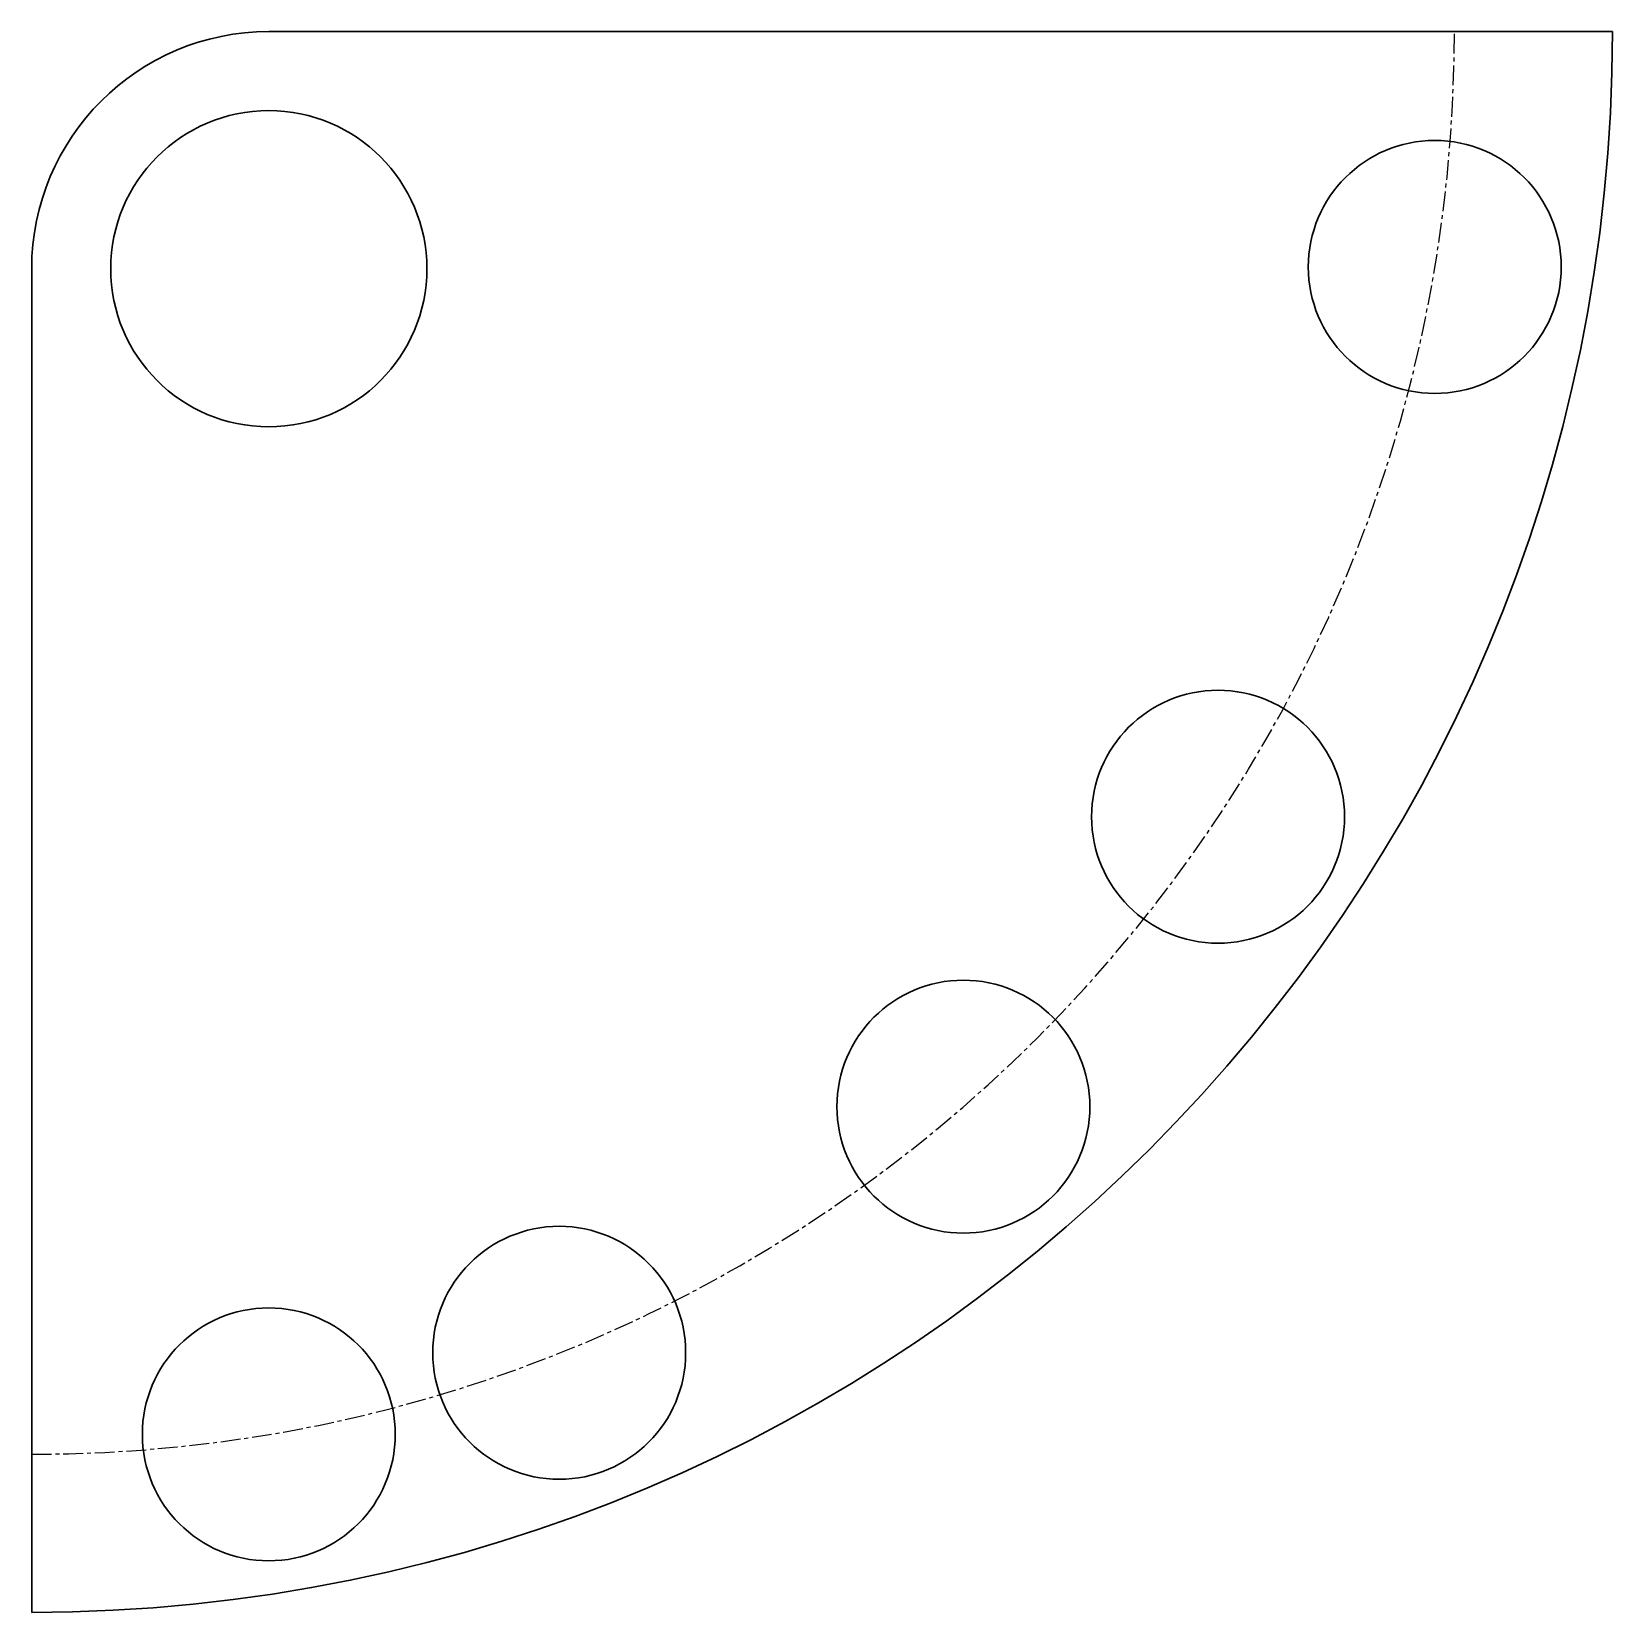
# Model space of a CAD drawing. Header units: inches. Extents: x 90 to 18020, y 90 to 97676.
# Drawn here: x 8256.3 to 8356.3, y 92942.3 to 93042.3 of the extents above; entities that cross this region are included whole.
import ezdxf

# ---------------------------------------------------------------- set-up
doc = ezdxf.new("R2010")
doc.units = ezdxf.units.IN
doc.header["$MEASUREMENT"] = 0
doc.linetypes.add('CENTER', pattern=[2, 1.25, -0.25, 0.25, -0.25])
doc.layers.add('Cl_HVAC', color=6, linetype='CENTER')
doc.layers.add('Line1', color=7, linetype='Continuous', lineweight=30)

msp = doc.modelspace()

# ---------------------------------------------------------------- linework, layer by layer
at = {"layer": 'Cl_HVAC'}
msp.add_arc((8256.28, 93042.31), 90, 270, 0, dxfattribs=at)
at = {"layer": 'Line1', "linetype": 'Continuous'}
for p, q in [((8356.28, 93042.31), (8271.28, 93042.31)), ((8256.28, 93027.31), (8256.28, 92942.31))]:
    msp.add_line(p, q, dxfattribs=at)
for centre, radius in [((8271.28, 93027.31), 10), ((8345.04, 93027.42), 8), ((8331.33, 92992.64), 8), ((8315.22, 92974.3), 8), ((8289.65, 92958.73), 8), ((8271.28, 92953.57), 8)]:
    msp.add_circle(centre, radius, dxfattribs=at)
for centre, radius, start, end in [((8256.28, 93042.31), 100, 270, 0), ((8271.28, 93027.31), 15, 90, 180)]:
    msp.add_arc(centre, radius, start, end, dxfattribs=at)

doc.saveas('drawing.dxf')
